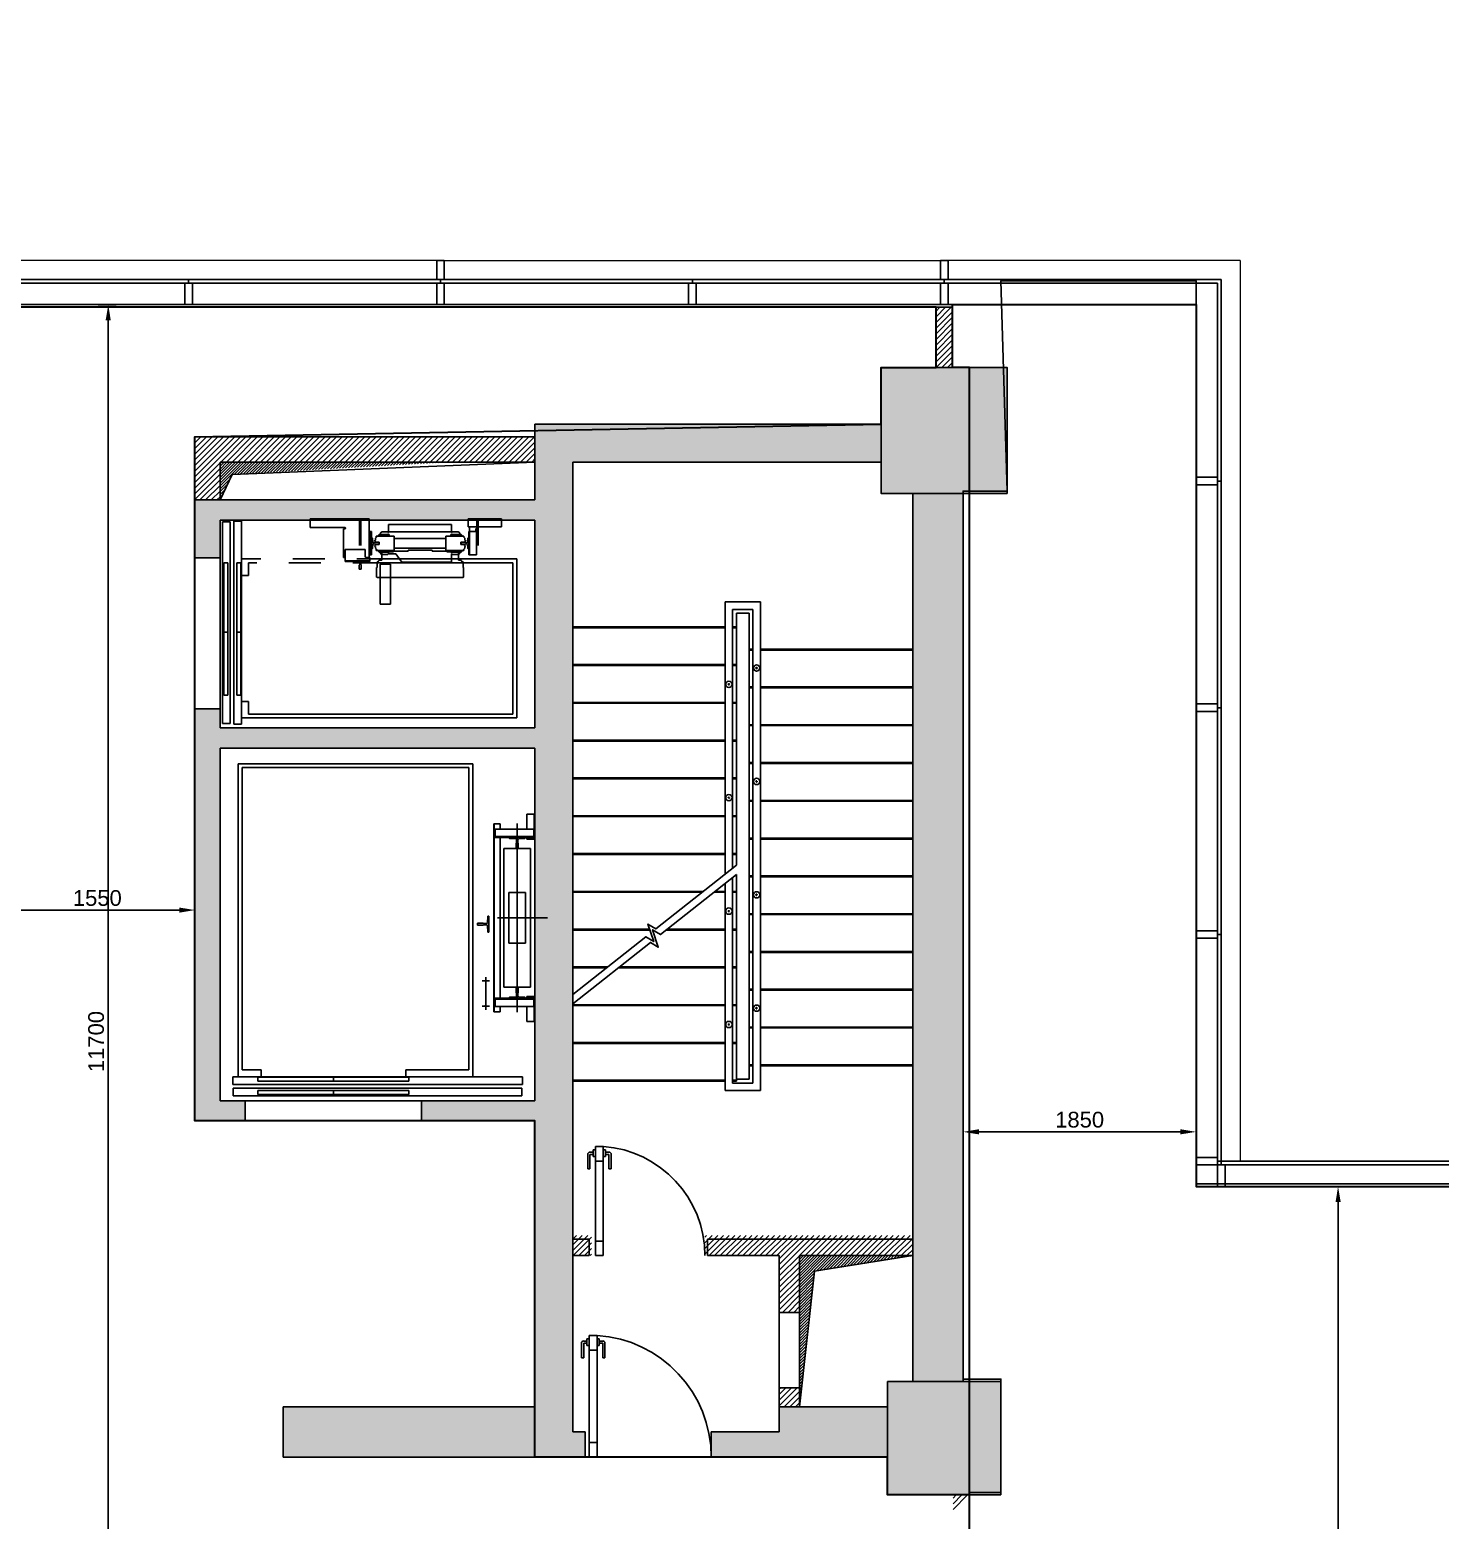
# Model space of a CAD drawing. Header units: millimetres. Extents: x 1175313 to 1258473, y 6259 to 65065.
# Drawn here: x 1223389 to 1234588, y 39107 to 50939 of the extents above; entities that cross this region are included whole.
import ezdxf

# ---------------------------------------------------------------- set-up
doc = ezdxf.new("R2010")
doc.units = ezdxf.units.MM
doc.linetypes.add('HIDDEN2', pattern=[4.7625, 3.175, -1.5875])
doc.linetypes.add('PHANTOMX2', pattern=[127, 63.5, -12.7, 12.7, -12.7, 12.7, -12.7])
for name, color, linetype in [('Baca', 7, 'Continuous'), ('Divar-esas', 7, 'Continuous'), ('Divar-komek', 7, 'Continuous'), ('Lift', 7, 'Continuous'), ('Meheccer', 7, 'Continuous'), ('metal', 7, 'Continuous'), ('Pencere', 7, 'Continuous'), ('Pillekan', 7, 'Continuous'), ('plita 2', 7, 'Continuous'), ('Qapi', 7, 'Continuous'), ('Strixleme', 254, 'Continuous'), ('sutun1', 7, 'Continuous')]:
    doc.layers.add(name, color=color, linetype=linetype)
doc.layers.add('Das-uzluk', color=37, linetype='Continuous', lineweight=15)
doc.layers.add('metal-nevid', color=39, linetype='Continuous', lineweight=5)
doc.styles.get("Standard").update_dxf_attribs({"font": 'arial.ttf'})
doc.dimstyles.new('ISO-25', dxfattribs={"dimscale": 50, "dimtxt": 2.5, "dimasz": 2.5, "dimexe": 1.25, "dimexo": 0.625, "dimtad": 1, "dimdec": 0, "dimtxsty": 'Standard', "dimcen": 2.5, "dimazin": 3, "dimtfac": 1, "dimtdec": 0, "dimtmove": 0, "dimatfit": 3})
pattern_1 = [(45, (1090324.994, 635036.17), (-33.6759605, 33.6759605), []), (45, (1090358.67, 635036.17), (-33.6759605, 33.6759605), [0, -47.625])]

# ---------------------------------------------------------------- blocks, each defined once
blk = doc.blocks.new('Cam90')
at = {"layer": 'Qapi', "linetype": 'Continuous'}
for p, q in [((-86.9, 84), (-88.7, 84)), ((-88.7, 78.7), (-88.7, 84)), ((-88.7, 78.7), (-88.7, 84)), ((-80.7, 84), (-78.9, 84)), ((-78.9, 78.7), (-78.9, 84)), ((-78.9, 78.7), (-78.9, 84)), ((-93.1, 68.9), (-93.1, 80.4)), ((-88.7, 82.2), (-91.3, 82.2)), ((-88.7, 82.2), (-91.3, 82.2)), ((-88.7, 82.2), (-91.3, 82.2)), ((-91.3, 68.9), (-91.3, 80.4)), ((-88.7, 80.4), (-91.3, 80.4)), ((-86.9, 78.7), (-88.7, 78.7)), ((-80.7, 78.7), (-78.9, 78.7)), ((-78.9, 82.2), (-76.2, 82.2)), ((-78.9, 82.2), (-76.2, 82.2)), ((-78.9, 82.2), (-76.2, 82.2)), ((-78.9, 80.4), (-76.2, 80.4)), ((-76.2, 68.9), (-76.2, 80.4)), ((-74.4, 68.9), (-74.4, 80.4)), ((-91.3, 68.9), (-93.1, 68.9)), ((-76.2, 68.9), (-74.4, 68.9))]:
    blk.add_line(p, q, dxfattribs=at)
at = {"layer": 'Qapi'}
for p, q in [((-86.9, 86.7), (-80.7, 86.7)), ((-86.9, 86.7), (-80.7, 86.7)), ((-86.9, 0), (-86.9, 86.7)), ((-80.7, 0), (-80.7, 86.7)), ((-86.9, 75.1), (-80.7, 75.1)), ((-86.9, 11.6), (-80.7, 11.6)), ((-86.9, 0), (-80.7, 0)), ((-86.9, 0), (-80.7, 0))]:
    blk.add_line(p, q, dxfattribs=at)
blk.add_arc((-86.9, 0), 86.9, 0, 85.8935, dxfattribs=at)
at = {"layer": 'Qapi', "linetype": 'Continuous'}
for centre, start, end in [((-91.3, 80.4), 90, 180), ((-76.2, 80.4), 0, 90)]:
    blk.add_arc(centre, 1.78, start, end, dxfattribs=at)
blk = doc.blocks.new('Cam100')
at = {"layer": 'Qapi'}
for p, q in [((-96.9, 96.7), (-90.7, 96.7)), ((-96.9, 0), (-96.9, 96.7)), ((-90.7, 0), (-90.7, 96.7)), ((-96.9, 85.1), (-90.7, 85.1)), ((-96.9, 85.1), (-90.7, 85.1)), ((-96.9, 11.6), (-90.7, 11.6)), ((-96.9, 0), (-90.7, 0))]:
    blk.add_line(p, q, dxfattribs=at)
at = {"layer": 'Qapi', "linetype": 'Continuous'}
for p, q in [((-103.1, 78.9), (-103.1, 90.5)), ((-98.7, 92.2), (-101.3, 92.2)), ((-98.7, 92.2), (-101.3, 92.2)), ((-98.7, 92.2), (-101.3, 92.2)), ((-101.3, 78.9), (-101.3, 90.5)), ((-98.7, 90.5), (-101.3, 90.5)), ((-96.9, 94), (-98.7, 94)), ((-98.7, 88.7), (-98.7, 94)), ((-98.7, 88.7), (-98.7, 94)), ((-96.9, 88.7), (-98.7, 88.7)), ((-90.7, 94), (-88.9, 94)), ((-90.7, 88.7), (-88.9, 88.7)), ((-88.9, 88.7), (-88.9, 94)), ((-88.9, 88.7), (-88.9, 94)), ((-88.9, 92.2), (-86.2, 92.2)), ((-88.9, 92.2), (-86.2, 92.2)), ((-88.9, 92.2), (-86.2, 92.2)), ((-88.9, 90.5), (-86.2, 90.5)), ((-86.2, 78.9), (-86.2, 90.5)), ((-84.4, 78.9), (-84.4, 90.5)), ((-101.3, 78.9), (-103.1, 78.9)), ((-86.2, 78.9), (-84.4, 78.9))]:
    blk.add_line(p, q, dxfattribs=at)
at = {"layer": 'Qapi'}
blk.add_arc((-96.9, 0), 96.9, 0, 86.3179, dxfattribs=at)
at = {"layer": 'Qapi', "linetype": 'Continuous'}
for centre, start, end in [((-101.3, 90.5), 90, 180), ((-86.2, 90.5), 0, 90)]:
    blk.add_arc(centre, 1.78, start, end, dxfattribs=at)
blk = doc.blocks.new('A$C465D4C69')
at = {"layer": 'Lift'}
for p, q in [((59.4, 263.5), (59.4, 15)), ((245.6, 263.5), (59.4, 263.5)), ((62.5, 260.5), (62.5, 20.5)), ((242.5, 260.5), (62.5, 260.5)), ((242.5, 260.5), (242.5, 20.5)), ((245.6, 263.5), (245.6, 15)), ((16.5, 223.6), (10, 223.6)), ((10, 223.6), (10, 203.6)), ((10.6, 223.6), (10.6, 203.6)), ((16.5, 223.6), (16.5, 211.6)), ((24.1, 216.2), (24.1, 66.2)), ((37.6, 215.7), (42.6, 215.7)), ((37.6, 211.6), (37.6, 215.7)), ((42.3, 66.7), (42.3, 215.7)), ((42.6, 66.7), (42.6, 215.7)), ((16.5, 203.6), (10, 203.6)), ((41.6, 211.6), (11, 211.6)), ((11, 211.6), (11, 205.1)), ((41.6, 205.7), (11, 205.7)), ((41.6, 205.1), (11, 205.1)), ((16.5, 205.1), (16.5, 203.6)), ((30.5, 205.1), (17.8, 205.1)), ((17.8, 204.7), (17.8, 205.1)), ((18.1, 204.3), (22.9, 204)), ((23.6, 201.1), (23.6, 203.3)), ((24.6, 201.1), (24.6, 203.3)), ((25.3, 204), (30.1, 204.3)), ((30.5, 204.7), (30.5, 205.1)), ((37.6, 205.1), (37.6, 77.3)), ((41.6, 205.1), (41.6, 211.6)), ((13.6, 86.2), (13.6, 196.2)), ((34.6, 196.2), (13.6, 196.2)), ((23.3, 196.3), (23.3, 200.6)), ((23.4, 196.2), (23.3, 196.3)), ((23.4, 196.2), (24.8, 196.2)), ((23.4, 196.2), (24.8, 196.2)), ((24.8, 196.2), (24.9, 196.3)), ((24.9, 196.3), (24.9, 200.6)), ((34.6, 86.2), (34.6, 196.2)), ((17.5, 161.2), (30.8, 161.2)), ((17.5, 161.2), (17.5, 121.2)), ((30.8, 161.2), (30.8, 121.2)), ((47, 142.5), (46.6, 142.5)), ((46.6, 129.8), (46.6, 142.5)), ((47.4, 142.2), (47.7, 137.4)), ((39.6, 141.2), (0, 141.2)), ((47.7, 135), (47.4, 130.2)), ((50.6, 136.7), (48.4, 136.7)), ((50.6, 135.7), (48.4, 135.7)), ((55.4, 137), (51.1, 137)), ((55.4, 135.4), (51.1, 135.4)), ((55.5, 136.9), (55.4, 137)), ((55.5, 135.5), (55.4, 135.4)), ((55.5, 136.9), (55.5, 135.5)), ((55.5, 136.9), (55.5, 135.5)), ((55.5, 135.5), (55.5, 136.9)), ((17.5, 121.2), (30.8, 121.2)), ((47, 129.8), (46.6, 129.8)), ((34.6, 86.2), (13.6, 86.2)), ((23.4, 86.2), (23.3, 86.1)), ((23.3, 86.1), (23.3, 81.7)), ((23.4, 86.2), (24.8, 86.2)), ((23.4, 86.2), (24.8, 86.2)), ((24.8, 86.2), (24.9, 86.1)), ((24.9, 86.1), (24.9, 81.7)), ((52, 91.2), (46, 91.2)), ((49, 68.2), (49, 94.2)), ((16.5, 78.8), (10, 78.8)), ((10, 78.8), (10, 58.8)), ((10.6, 58.8), (10.6, 78.8)), ((11, 70.8), (11, 77.3)), ((41.6, 77.3), (11, 77.3)), ((41.6, 76.7), (11, 76.7)), ((16.5, 77.3), (16.5, 78.8)), ((17.8, 77.7), (17.8, 77.3)), ((30.5, 77.3), (17.8, 77.3)), ((18.1, 78.1), (22.9, 78.4)), ((23.6, 81.3), (23.6, 79.1)), ((24.6, 81.3), (24.6, 79.1)), ((25.3, 78.4), (30.1, 78.1)), ((30.5, 77.7), (30.5, 77.3)), ((41.6, 70.8), (41.6, 77.3)), ((52, 71.2), (46, 71.2)), ((41.6, 70.8), (11, 70.8)), ((16.5, 58.8), (16.5, 70.8)), ((37.6, 70.8), (37.6, 66.7)), ((37.6, 66.7), (42.6, 66.7)), ((16.5, 58.8), (10, 58.8)), ((20, 15), (20, 9)), ((250, 15), (20, 15)), ((112.5, 20.5), (62.5, 20.5)), ((110, 11.4), (110, 14.6)), ((230, 14.6), (110, 14.6)), ((112.5, 20.5), (112.5, 15)), ((170, 11.4), (170, 14.6)), ((242.5, 20.5), (227.5, 20.5)), ((227.5, 20.5), (227.5, 15)), ((230, 11.4), (230, 14.6)), ((250, 15), (250, 9)), ((250, 9), (20, 9)), ((20.5, 6), (249.5, 6)), ((20.5, 0), (20.5, 6)), ((230, 11.4), (110, 11.4)), ((110, 4.1), (230, 4.1)), ((110, 0.9), (110, 4.1)), ((110, 0.9), (230, 0.9)), ((170, 0.9), (170, 4.1)), ((230, 0.9), (230, 4.1)), ((249.5, 0), (249.5, 6)), ((249.5, 0), (20.5, 0))]:
    blk.add_line(p, q, dxfattribs=at)
for centre in [(49, 91.2), (49, 71.2)]:
    blk.add_circle(centre, 0.4, dxfattribs=at)
for centre, radius, start, end in [((18.2, 204.7), 0.4, 180, 266.869), ((22.9, 203.3), 0.7, 0, 86.869), ((25.3, 203.3), 0.7, 93.131, 180), ((30.1, 204.7), 0.4, 273.131, 0), ((23.1, 201.1), 0.5, 294.3305, 0), ((25.1, 201.1), 0.5, 180, 245.6695), ((47, 142.1), 0.4, 3.131, 90), ((47, 130.2), 0.4, 270, 356.869), ((48.4, 137.4), 0.7, 183.131, 270), ((48.4, 135), 0.7, 90, 176.869), ((50.6, 137.2), 0.5, 270, 335.6695), ((50.6, 135.2), 0.5, 24.3305, 90), ((18.2, 77.7), 0.4, 93.131, 180), ((22.9, 79.1), 0.7, 273.131, 0), ((23.1, 81.3), 0.5, 0, 65.6695), ((25.1, 81.3), 0.5, 114.3305, 180), ((25.3, 79.1), 0.7, 180, 266.869), ((30.1, 77.7), 0.4, 0, 86.869)]:
    blk.add_arc(centre, radius, start, end, dxfattribs=at)
blk = doc.blocks.new('A$C506E1792')
at = {"layer": 'Lift'}
for p, q in [((218.5, 180.5), (224.5, 180.5)), ((218.5, 107.5), (218.5, 180.5)), ((224.5, 107.5), (224.5, 180.5)), ((227.5, 180), (227.5, 107.5)), ((233.5, 180), (227.5, 180)), ((233.5, 180), (233.5, 20)), ((0, 175.6), (218.5, 175.6)), ((0, 49.4), (0, 175.6)), ((3, 172.5), (213, 172.5)), ((3, 52.5), (3, 172.5)), ((213, 162.5), (213, 172.5)), ((213, 162.5), (218.5, 162.5)), ((222.1, 157.5), (218.9, 157.5)), ((218.9, 107.5), (218.9, 157.5)), ((222.1, 107.5), (222.1, 157.5)), ((229.4, 107.5), (229.4, 157.5)), ((232.6, 157.5), (229.4, 157.5)), ((232.6, 107.5), (232.6, 157.5)), ((218.5, 107.5), (218.5, 19.5)), ((222.1, 107.5), (218.9, 107.5)), ((218.9, 107.5), (218.9, 52.5)), ((222.1, 107.5), (222.1, 52.5)), ((224.5, 107.5), (224.5, 19.5)), ((227.5, 20), (227.5, 107.5)), ((232.6, 107.5), (229.4, 107.5)), ((229.4, 107.5), (229.4, 52.5)), ((232.6, 107.5), (232.6, 52.5)), ((213, 62.5), (213, 52.5)), ((213, 62.5), (218.5, 62.5)), ((222.1, 52.5), (218.9, 52.5)), ((232.6, 52.5), (229.4, 52.5)), ((164, 24.5), (164, 17.5)), ((218.5, 19.5), (224.5, 19.5)), ((233.5, 20), (227.5, 20))]:
    blk.add_line(p, q, dxfattribs=at)
at = {"layer": 'Lift', "linetype": 'PHANTOMX2', "ltscale": 2}
for p, q in [((42.5, 63.8), (42.2, 63.8)), ((42.2, 63.8), (42.2, 56.1)), ((42.5, 63.8), (42.5, 64.1)), ((76.7, 64.1), (42.5, 64.1)), ((76.7, 64.1), (110.9, 64.1)), ((110.9, 63.8), (110.9, 64.1)), ((110.9, 63.8), (111.2, 63.8)), ((111.2, 63.8), (111.2, 56.1)), ((0, 49.4), (218.5, 49.4)), ((3, 52.5), (213, 52.5)), ((42.5, 56.1), (42.2, 56.1)), ((42.5, 54.3), (42.5, 56.1)), ((42.5, 51.8), (42.5, 54.3)), ((42.5, 51.8), (43.5, 51.8)), ((46.2, 50.3), (45, 50.3)), ((46.2, 50.3), (46.2, 44.6)), ((51.7, 51.9), (91.2, 51.9)), ((51.7, 45.3), (51.7, 51.9)), ((91.2, 51.9), (95.9, 45.3)), ((107.2, 50.3), (107.2, 44.6)), ((107.2, 50.3), (108.5, 50.3)), ((110.9, 51.8), (110, 51.8)), ((110.9, 56.1), (111.2, 56.1)), ((110.9, 54.3), (110.9, 56.1)), ((110.9, 51.8), (110.9, 54.3)), ((116.7, 51.3), (116.7, 48.3)), ((116.7, 51.3), (136.2, 51.3)), ((116.7, 50.9), (136.2, 50.9)), ((116.7, 48.3), (119.5, 48.3)), ((119.5, 48.3), (117, 48.3)), ((117, 48.3), (117, 17.5)), ((119.8, 51.3), (119.8, 51.4)), ((124.2, 51.3), (119.8, 51.3)), ((120.2, 47.6), (120.2, 41.8)), ((120.5, 52.1), (123.3, 52.4)), ((123.4, 57.4), (123.5, 57.5)), ((123.4, 57.4), (123.4, 54.2)), ((123.4, 54.2), (123.8, 53.8)), ((124.2, 57.5), (123.5, 57.5)), ((123.8, 53.8), (123.8, 52.9)), ((124.2, 57.5), (124.9, 57.5)), ((124.2, 51.3), (128.7, 51.3)), ((125, 54.2), (124.6, 53.8)), ((124.6, 53.8), (124.6, 52.9)), ((125, 57.4), (124.9, 57.5)), ((125, 57.4), (125, 54.2)), ((127.9, 52.1), (125.1, 52.4)), ((128.7, 51.3), (128.7, 51.4)), ((136.2, 51.3), (136.2, 41.8)), ((137.5, 48.3), (136.2, 48.3)), ((137.5, 48.3), (137.5, 25.5)), ((30.7, 38.8), (30.7, 17.5)), ((31.7, 38.8), (31.7, 17.5)), ((32, 46.2), (38, 46.2)), ((32, 27.7), (32, 46.2)), ((37.5, 27.7), (37.5, 45.9)), ((37.6, 46.2), (37.6, 27.7)), ((38, 27.7), (38, 46.2)), ((38, 36.9), (38, 41.4)), ((38, 41.4), (38.1, 41.4)), ((38, 36.9), (38, 32.5)), ((38.8, 40.6), (39.1, 37.8)), ((38.8, 33.2), (39.1, 36)), ((40.5, 37.3), (39.6, 37.3)), ((40.5, 36.5), (39.6, 36.5)), ((40.9, 37.7), (40.5, 37.3)), ((40.9, 36.1), (40.5, 36.5)), ((41.2, 39.4), (40.8, 39.4)), ((40.8, 39.4), (40.8, 38.8)), ((41.3, 38.8), (40.8, 38.8)), ((44.1, 37.7), (40.9, 37.7)), ((44.1, 36.1), (40.9, 36.1)), ((41, 35.1), (41, 36.1)), ((44.3, 36.1), (41, 36.1)), ((41.2, 40.9), (44.2, 43.9)), ((41.2, 39.4), (41.2, 40.9)), ((41.3, 38.8), (41.3, 38.4)), ((41.3, 38.4), (41.3, 37.8)), ((44.3, 37.8), (41.3, 37.8)), ((56.2, 42.7), (41.9, 42.7)), ((41.9, 41.6), (41.9, 42.7)), ((44.1, 37.7), (44.2, 37.6)), ((44.1, 36.1), (44.2, 36.2)), ((52.2, 43.9), (44.2, 43.9)), ((44.2, 36.9), (44.2, 37.6)), ((44.2, 36.9), (44.2, 36.2)), ((44.3, 37.8), (44.3, 36.1)), ((45.2, 44.4), (45.2, 43.9)), ((46.7, 45.9), (51.2, 45.9)), ((46.7, 44.1), (47.1, 44.1)), ((47.1, 43.7), (47.1, 44.1)), ((47.1, 43.7), (55.5, 43.7)), ((51.2, 45.3), (51.2, 45.9)), ((51.2, 45.3), (51.7, 45.3)), ((52.2, 42.7), (52.2, 43.9)), ((55.5, 43.7), (55.5, 43.3)), ((55.5, 43.3), (55.6, 43.2)), ((67.2, 43.2), (55.6, 43.2)), ((56.2, 36.9), (56.2, 42.7)), ((97.2, 40.7), (56.2, 40.7)), ((56.2, 36.9), (56.2, 31.2)), ((67.2, 43.2), (67.2, 42.4)), ((67.2, 42.4), (86.2, 42.4)), ((86.2, 43.2), (97.8, 43.2)), ((86.2, 43.2), (86.2, 42.4)), ((95.9, 45.3), (102.2, 45.3)), ((97.2, 36.9), (97.2, 42.7)), ((97.2, 42.7), (111.5, 42.7)), ((97.2, 36.9), (97.2, 31.2)), ((97.9, 43.3), (97.8, 43.2)), ((97.9, 43.7), (97.9, 43.3)), ((106.3, 43.7), (97.9, 43.7)), ((101.2, 42.7), (101.2, 43.9)), ((101.2, 43.9), (109.2, 43.9)), ((106.7, 45.9), (102.2, 45.9)), ((102.2, 45.3), (102.2, 45.9)), ((106.7, 44.1), (106.3, 44.1)), ((106.3, 43.7), (106.3, 44.1)), ((108.2, 44.4), (108.2, 43.9)), ((109.1, 37.8), (112.1, 37.8)), ((109.1, 37.8), (109.1, 36.1)), ((109.1, 36.1), (112.4, 36.1)), ((112.2, 40.9), (109.2, 43.9)), ((109.3, 37.7), (109.2, 37.6)), ((109.2, 36.9), (109.2, 37.6)), ((109.2, 36.9), (109.2, 36.2)), ((109.3, 36.1), (109.2, 36.2)), ((109.3, 37.7), (112.5, 37.7)), ((109.3, 36.1), (112.5, 36.1)), ((111.5, 41.6), (111.5, 42.7)), ((112.1, 38.8), (112.1, 38.4)), ((112.1, 38.8), (112.6, 38.8)), ((112.1, 38.4), (112.1, 37.8)), ((112.2, 39.4), (112.2, 40.9)), ((112.2, 39.4), (112.6, 39.4)), ((112.4, 35.1), (112.4, 36.1)), ((112.5, 37.7), (112.9, 37.3)), ((112.5, 36.1), (112.9, 36.5)), ((112.6, 39.4), (112.6, 38.8)), ((112.9, 37.3), (113.8, 37.3)), ((112.9, 36.5), (113.8, 36.5)), ((114.6, 40.6), (114.3, 37.8)), ((114.6, 33.2), (114.3, 36)), ((115.4, 41.4), (115.3, 41.4)), ((117, 46.2), (115.4, 46.2)), ((115.4, 46.2), (115.4, 27.7)), ((115.4, 36.9), (115.4, 41.4)), ((115.4, 36.9), (115.4, 32.5)), ((115.9, 27.7), (115.9, 46.2)), ((120.2, 41.8), (136.2, 41.8)), ((123.7, 38.8), (123.7, 17.5)), ((124.7, 38.8), (124.7, 17.5)), ((32.5, 24), (12, 24)), ((12, 17.5), (12, 24)), ((31.5, 25), (31, 25)), ((31, 24), (31, 25)), ((32, 27.7), (32.5, 27.7)), ((32.5, 27.7), (37.5, 27.7)), ((32.5, 26), (32.5, 27.7)), ((37.5, 24), (32.5, 24)), ((37.5, 27.7), (38, 27.7)), ((37.5, 24), (37.5, 27.7)), ((38.5, 24), (37.5, 24)), ((38, 32.5), (38.1, 32.5)), ((38.5, 17.5), (38.5, 24)), ((41, 35.1), (40.7, 35.1)), ((40.7, 35.1), (40.7, 34.5)), ((41.2, 34.5), (40.7, 34.5)), ((41.2, 32.9), (41.2, 34.5)), ((41.2, 32.9), (44.2, 29.9)), ((41.9, 32.2), (41.9, 31.2)), ((56.2, 31.2), (41.9, 31.2)), ((52.2, 29.9), (44.2, 29.9)), ((45.2, 29.9), (45.2, 29.4)), ((46.7, 27.9), (51.2, 27.9)), ((51.2, 27.9), (51.2, 28.5)), ((51.7, 28.5), (51.2, 28.5)), ((51.7, 28.5), (51.7, 27.9)), ((51.7, 28.5), (51.7, 21.9)), ((51.7, 27.9), (101.7, 27.9)), ((52.2, 29.9), (52.2, 31.2)), ((97.2, 33.2), (56.2, 33.2)), ((97.2, 31.2), (111.5, 31.2)), ((101.2, 29.9), (101.2, 31.2)), ((101.2, 29.9), (109.2, 29.9)), ((101.7, 28.5), (102.2, 28.5)), ((101.7, 28.5), (101.7, 27.9)), ((101.7, 28.5), (101.7, 21.9)), ((102.2, 27.9), (102.2, 28.5)), ((106.7, 27.9), (102.2, 27.9)), ((108.2, 29.9), (108.2, 29.4)), ((112.2, 32.9), (109.2, 29.9)), ((111.5, 32.2), (111.5, 31.2)), ((112.2, 32.9), (112.2, 34.5)), ((112.2, 34.5), (112.7, 34.5)), ((112.4, 35.1), (112.7, 35.1)), ((112.7, 35.1), (112.7, 34.5)), ((115.4, 32.5), (115.3, 32.5)), ((117, 27.7), (115.4, 27.7)), ((137.5, 25.5), (136.5, 25.5)), ((164, 24.5), (136.5, 24.5)), ((38.5, 17.5), (12, 17.5)), ((51.7, 21.9), (101.7, 21.9)), ((164, 17.5), (117, 17.5))]:
    blk.add_line(p, q, dxfattribs=at)
blk.add_lwpolyline([(108.4, 85.4), (108.4, 53.4), (100.1, 53.4), (100.1, 85.4)], close=True, dxfattribs=at)
for centre, radius, start, end in [((45, 51.8), 1.5, 180, 270), ((108.5, 51.8), 1.5, 270, 0), ((119.5, 47.6), 0.7, 0, 90), ((120.6, 51.4), 0.8, 94.5177, 180), ((123.3, 52.9), 0.5, 274.5177, 0), ((125.1, 52.9), 0.5, 180, 265.4823), ((127.9, 51.4), 0.8, 0, 85.4823), ((46.7, 44.4), 1.5, 90, 180), ((46.7, 44.6), 0.5, 180, 270), ((106.7, 44.4), 1.5, 70.5288, 90), ((106.7, 44.6), 0.5, 270, 0), ((106.7, 44.4), 1.5, 0, 70.5288), ((113.8, 37.8), 0.5, 270, 355.4823), ((113.8, 36), 0.5, 4.5177, 90), ((115.3, 40.6), 0.8, 90, 175.4823), ((31.5, 26), 1, 270, 0), ((46.7, 29.4), 1.5, 180, 270), ((106.7, 29.4), 1.5, 270, 289.4712), ((106.7, 29.4), 1.5, 289.4712, 0), ((115.3, 33.3), 0.8, 184.5177, 270), ((136.5, 25), 0.5, 90, 270)]:
    blk.add_arc(centre, radius, start, end, dxfattribs=at)
at = {"layer": 'Lift', "linetype": 'PHANTOMX2', "ltscale": 2, "extrusion": (0, 0, -1)}
for centre, major_axis, start_param, end_param in [((38.1, 40.6), (-0.566, 0.566), 0.785398, 2.277346), ((39.6, 37.8), (0.354, 0.354), 2.356194, 3.848142), ((39.6, 36), (-0.354, 0.354), 5.576636, 7.068583), ((38.1, 33.3), (-0.566, 0.566), 2.435043, 3.926991)]:
    blk.add_ellipse(centre, major_axis=major_axis, ratio=1, start_param=start_param, end_param=end_param, dxfattribs=at)
blk = doc.blocks.new('*D634')
at = {"color": 0, "lineweight": -2, "transparency": 16777216}
for p, q in [((1234079, 41757), (1233715, 41757)), ((1233777, 41632), (1233777, 29882)), ((1234079, 29757), (1233715, 29757))]:
    blk.add_line(p, q, dxfattribs=at)
at = {"color": 0, "transparency": 16777216}
for points in [[(1233757, 41632), (1233798, 41632), (1233777, 41757)], [(1233757, 29882), (1233798, 29882), (1233777, 29757)]]:
    blk.add_solid(points, dxfattribs=at)
at = {"layer": 'Defpoints', "color": 0, "transparency": 16777216}
for p in [(1234110, 41757), (1233777, 29757), (1234110, 29757)]:
    blk.add_point(p, dxfattribs=at)
at = {"color": 0, "transparency": 16777216, "insert": (1233682, 35757), "char_height": 125, "attachment_point": 5, "rotation": 90}
blk.add_mtext('12000', dxfattribs=at)
blk = doc.blocks.new('*D639')
at = {"color": 0, "lineweight": -2, "transparency": 16777216}
for p, q in [((1230800, 42378), (1230800, 42128)), ((1232650, 42378), (1232650, 42128)), ((1232525, 42190), (1230925, 42190))]:
    blk.add_line(p, q, dxfattribs=at)
at = {"color": 0, "transparency": 16777216}
for points in [[(1230925, 42211), (1230925, 42170), (1230800, 42190)], [(1232525, 42211), (1232525, 42170), (1232650, 42190)]]:
    blk.add_solid(points, dxfattribs=at)
at = {"layer": 'Defpoints', "color": 0, "transparency": 16777216}
for p in [(1230800, 42409), (1232650, 42409), (1230800, 42190)]:
    blk.add_point(p, dxfattribs=at)
at = {"color": 0, "transparency": 16777216, "insert": (1231725, 42286), "char_height": 125, "attachment_point": 5}
blk.add_mtext('1850', dxfattribs=at)
blk = doc.blocks.new('*D646')
at = {"color": 0, "lineweight": -2, "transparency": 16777216}
for p, q in [((1223931, 48757), (1224074, 48757)), ((1224012, 37182), (1224012, 48632)), ((1224423, 37057), (1223949, 37057))]:
    blk.add_line(p, q, dxfattribs=at)
at = {"color": 0, "transparency": 16777216}
for points in [[(1223991, 48632), (1224032, 48632), (1224012, 48757)], [(1223991, 37182), (1224032, 37182), (1224012, 37057)]]:
    blk.add_solid(points, dxfattribs=at)
at = {"layer": 'Defpoints', "color": 0, "transparency": 16777216}
for p in [(1223900, 48757), (1224012, 48757), (1224454, 37057)]:
    blk.add_point(p, dxfattribs=at)
at = {"color": 0, "transparency": 16777216, "insert": (1223916, 42907), "char_height": 125, "attachment_point": 5, "rotation": 90}
blk.add_mtext('11700', dxfattribs=at)
blk = doc.blocks.new('*D647')
at = {"color": 0, "lineweight": -2, "transparency": 16777216}
for p, q in [((1223150, 43943), (1223150, 44013)), ((1224575, 43951), (1223275, 43951)), ((1224700, 43943), (1224700, 44013))]:
    blk.add_line(p, q, dxfattribs=at)
at = {"color": 0, "transparency": 16777216}
for points in [[(1223275, 43971), (1223275, 43930), (1223150, 43951)], [(1224575, 43971), (1224575, 43930), (1224700, 43951)]]:
    blk.add_solid(points, dxfattribs=at)
at = {"layer": 'Defpoints', "color": 0, "transparency": 16777216}
for p in [(1223150, 43951), (1223150, 43912), (1224700, 43912)]:
    blk.add_point(p, dxfattribs=at)
at = {"color": 0, "transparency": 16777216, "insert": (1223925, 44046), "char_height": 125, "attachment_point": 5}
blk.add_mtext('1550', dxfattribs=at)

msp = doc.modelspace()

# ---------------------------------------------------------------- hatches: boundary and pattern name
at = {"layer": 'Baca'}
h = msp.add_hatch(dxfattribs=at)
h.set_pattern_fill('ANSI31', color=256, scale=5, style=0)
h.set_pattern_definition([(45, (1113424.994, 286836.171), (-11.22532015, 11.22532015), [])])
h.paths.add_polyline_path([(1224996, 47409.3), (1226700, 47507.2), (1224899.9, 47507.2), (1224899.9, 47207.2)])
h = msp.add_hatch(dxfattribs=at)
h.set_pattern_fill('ANSI31', color=256, scale=5, style=0)
h.set_pattern_definition([(45, (1131863.151, 676058.491), (-11.22532015, 11.22532015), [])])
h.paths.add_polyline_path([(1229499.9, 41207.2), (1230399.9, 41207.2), (1229620.3, 41084.9), (1229499.9, 40007.2), (1229499.9, 40157.2), (1229499.9, 40757.2)])
at = {"layer": 'Strixleme'}
h = msp.add_hatch(dxfattribs=at)
h.set_pattern_fill('ANSI31', color=256, scale=10, style=0)
h.set_pattern_definition([(45, (1222686.802, 48476.38), (-22.45064, 22.45064), [])])
h.paths.add_polyline_path([(1222724.9, 48757.2), (1222649.9, 48757.2), (1222649.9, 48257.2), (1222724.9, 48257.2)])
h.paths.add_polyline_path([(1222649.9, 48757.2), (1222574.9, 48757.2), (1222574.9, 48257.2), (1222649.9, 48257.2)])
h.paths.add_polyline_path([(1227399.9, 47707.2), (1224699.9, 47707.2), (1224699.9, 47207.2), (1224899.9, 47207.2), (1224899.9, 47507.2), (1227399.9, 47507.2)])
h = msp.add_hatch(dxfattribs=at)
h.set_pattern_fill('ANSI31', color=256, scale=10, style=0)
h.set_pattern_definition([(45, (1230584.928, 48257.236), (-22.4506, 22.4506), [])])
h.paths.add_polyline_path([(1230714.9, 48737.2), (1230584.9, 48737.2), (1230584.9, 48257.2), (1230714.9, 48257.2)])
h = msp.add_hatch(dxfattribs=at)
h.set_pattern_fill('SACNCR', color=256, scale=20, style=0)
h.set_pattern_definition(pattern_1)
h.paths.add_polyline_path([(1223149.9, 48257.2), (1222199.9, 48257.2), (1222199.9, 47257.2), (1223149.9, 47257.2)])
h.paths.add_polyline_path([(1231149.9, 48257.2), (1230149.9, 48257.2), (1230149.9, 47257.2), (1231149.9, 47257.2)])
h.paths.add_polyline_path([(1230799.9, 47257.2), (1230399.9, 47257.2), (1230399.9, 40207.2), (1230799.9, 40207.2)])
h.paths.add_polyline_path([(1231099.9, 40207.2), (1230199.9, 40207.2), (1230199.9, 39307.2), (1231099.9, 39307.2)])
h = msp.add_hatch(dxfattribs=at)
h.set_pattern_fill('SACNCR', color=256, scale=20, style=0)
h.set_pattern_definition(pattern_1)
h.paths.add_polyline_path([(1230149.9, 47807.2), (1227399.9, 47807.2), (1227399.9, 47207.2), (1224699.9, 47207.2), (1224699.9, 46747.2), (1224899.9, 46747.2), (1224899.9, 47047.2), (1227399.9, 47047.2), (1227399.9, 45397.2), (1224899.9, 45397.2), (1224899.9, 45547.2), (1224699.9, 45547.2), (1224699.9, 42277.2), (1225099.9, 42277.2), (1225099.9, 42437.2), (1224899.9, 42437.2), (1224899.9, 45237.2), (1227399.9, 45237.2), (1227399.9, 42437.2), (1226499.9, 42437.2), (1226499.9, 42277.2), (1227399.9, 42277.2), (1227399.9, 40007.2), (1225399.9, 40007.2), (1225399.9, 39607.2), (1227799.9, 39607.2), (1227799.9, 39807.2), (1227699.9, 39807.2), (1227699.9, 47507.2), (1230149.9, 47507.2)])
h.paths.add_polyline_path([(1230199.9, 40007.2), (1229339.9, 40007.2), (1229339.9, 39807.2), (1228799.9, 39807.2), (1228799.9, 39607.2), (1230199.9, 39607.2)])
h = msp.add_hatch(dxfattribs=at)
h.set_pattern_fill('ANSI31', color=256, scale=10, style=0)
h.set_pattern_definition([(45, (1090324.994, 641061.914), (-22.4506403, 22.4506403), [])])
h.paths.add_polyline_path([(1230399.9, 41367.2), (1228749.9, 41367.2), (1228749.9, 41207.2), (1229339.9, 41207.2), (1229339.9, 40757.2), (1229499.9, 40757.2), (1229499.9, 41207.2), (1230399.9, 41207.2)])
h.paths.add_polyline_path([(1227849.9, 41367.2), (1227699.9, 41367.2), (1227699.9, 41207.2), (1227849.9, 41207.2)])
h.paths.add_polyline_path([(1229499.9, 40157.2), (1229339.9, 40157.2), (1229339.9, 40007.2), (1229499.9, 40007.2)])

# ---------------------------------------------------------------- linework, layer by layer
at = {"color": 1, "lineweight": 30}
msp.add_lwpolyline([(1230714.9, 48257.2), (1230714.9, 48757.2), (1232649.9, 48757.2), (1232649.9, 41757.2), (1235872.5, 41753.2), (1235869.9, 44157.3, -0.414843), (1242649.9, 50937.2, -0.4135829), (1249429.9, 44157.3), (1249429.9, 40177.2), (1252199.9, 40177.2), (1252199.9, 39777.2), (1252599.9, 39777.2), (1252599.9, 39307.2), (1252799.9, 39307.2), (1252799.9, 32207.2)], format="xyb", dxfattribs=at)
for points in [[(1230849.9, 31577.2), (1230849.9, 33857.2), (1224049.9, 33857.2), (1224049.9, 37057.2), (1230849.9, 37057.2), (1230849.9, 39307.2), (1230199.9, 39307.2), (1230199.9, 39607.2), (1227399.9, 39607.2), (1227399.9, 40007.2), (1227399.9, 40027.2), (1227399.9, 42277.2), (1224699.9, 42277.2), (1224699.9, 47707.2), (1230149.9, 47807.2), (1230149.9, 48257.2), (1230584.9, 48257.2), (1230584.9, 48737.2), (1222714.9, 48737.2)], [(1230849.9, 29777.2), (1230849.9, 48257.2), (1230714.9, 48257.2)]]:
    msp.add_lwpolyline(points, dxfattribs=at)
at = {"layer": 'Baca'}
for p, q in [((1229620.3, 41084.9), (1230399.9, 41207.2)), ((1229499.9, 40007.2), (1229620.3, 41084.9))]:
    msp.add_line(p, q, dxfattribs=at)
msp.add_lwpolyline([(1227399.9, 47507.2), (1224996, 47409.3), (1224899.9, 47207.2)], dxfattribs=at)
at = {"layer": 'Das-uzluk'}
msp.add_line((1225099.9, 42277.2), (1226499.9, 42277.2), dxfattribs=at)
at = {"layer": 'Divar-esas'}
for p, q in [((1230584.9, 48737.2), (1230584.9, 48257.2)), ((1230584.9, 48737.2), (1230714.9, 48737.2)), ((1230714.9, 48737.2), (1230714.9, 48257.2)), ((1224699.9, 47207.2), (1224699.9, 47707.2)), ((1224699.9, 47707.2), (1227399.9, 47707.2)), ((1227399.9, 47507.2), (1224899.9, 47507.2)), ((1224899.9, 47207.2), (1224899.9, 47507.2)), ((1227829.9, 41337.2), (1227699.9, 41337.2)), ((1227829.9, 41207.2), (1227829.9, 41337.2)), ((1228769.9, 41207.2), (1228769.9, 41337.2)), ((1228769.9, 41337.2), (1230399.9, 41337.2)), ((1227829.9, 41207.2), (1227699.9, 41207.2)), ((1228769.9, 41207.2), (1229339.9, 41207.2)), ((1229339.9, 41207.2), (1229339.9, 40757.2)), ((1229499.9, 41207.2), (1230399.9, 41207.2)), ((1229499.9, 41207.2), (1229499.9, 40757.2)), ((1229499.9, 40757.2), (1229339.9, 40757.2)), ((1229339.9, 40157.2), (1229339.9, 40007.2)), ((1229499.9, 40157.2), (1229339.9, 40157.2)), ((1229499.9, 40157.2), (1229499.9, 40007.2))]:
    msp.add_line(p, q, dxfattribs=at)
at = {"layer": 'Divar-komek'}
for p, q in [((1229339.9, 40757.2), (1229339.9, 40157.2)), ((1229499.9, 40757.2), (1229499.9, 40157.2))]:
    msp.add_line(p, q, dxfattribs=at)
at = {"layer": 'Meheccer'}
for p, q in [((1228909.9, 44235.4), (1228909.9, 46397.2)), ((1229189.9, 46397.2), (1228909.9, 46397.2)), ((1229189.9, 42517.2), (1229189.9, 46397.2)), ((1228969.9, 44282.7), (1228969.9, 46337.2)), ((1229129.9, 46337.2), (1228969.9, 46337.2)), ((1229129.9, 42577.2), (1229129.9, 46337.2)), ((1228909.9, 42517.2), (1228909.9, 44161.5)), ((1228969.9, 42577.2), (1228969.9, 44208.9)), ((1229189.9, 42517.2), (1228909.9, 42517.2)), ((1229129.9, 42577.2), (1228969.9, 42577.2))]:
    msp.add_line(p, q, dxfattribs=at)
for centre, radius in [((1229159.9, 45872), 25), ((1229159.9, 45872), 5), ((1228939.9, 45742.7), 25), ((1228939.9, 45742.7), 5), ((1229159.9, 44972), 25), ((1228939.9, 44842.7), 25), ((1229159.9, 44071.7), 25), ((1228939.9, 43942.4), 25), ((1228939.9, 43942.4), 5), ((1229159.9, 43172), 25), ((1228939.9, 43042.4), 25), ((1228939.9, 43042.4), 5)]:
    msp.add_circle(centre, radius, dxfattribs=at)
at = {"layer": 'Meheccer', "linetype": 'HIDDEN2'}
for centre in [(1229159.9, 44972), (1228939.9, 44842.7), (1229159.9, 44071.7), (1229159.9, 43172)]:
    msp.add_circle(centre, 5, dxfattribs=at)
at = {"layer": 'metal'}
for p, q in [((1224649.9, 48957.2), (1224649.9, 48927.2)), ((1226649.9, 48957.2), (1226649.9, 48927.2)), ((1228649.9, 48957.2), (1228649.9, 48927.2)), ((1230649.9, 48957.2), (1230649.9, 48927.2)), ((1232849.9, 47357.2), (1232819.9, 47357.2)), ((1232849.9, 45557.2), (1232819.9, 45557.2)), ((1232849.9, 43757.2), (1232819.9, 43757.2)), ((1232849.9, 41957.2), (1232819.9, 41957.2)), ((1232849.9, 41957.2), (1232849.9, 41927.2))]:
    msp.add_line(p, q, dxfattribs=at)
for points in [[(1226619.9, 49107.2), (1226679.9, 49107.2), (1226679.9, 48957.2), (1226619.9, 48957.2)], [(1230619.9, 49107.2), (1230679.9, 49107.2), (1230679.9, 48957.2), (1230619.9, 48957.2)], [(1224619.9, 48927.2), (1224619.9, 48757.2), (1224679.9, 48757.2), (1224679.9, 48927.2)], [(1226619.9, 48757.2), (1226679.9, 48757.2), (1226679.9, 48927.2), (1226619.9, 48927.2)], [(1228679.9, 48927.2), (1228679.9, 48757.2), (1228619.9, 48757.2), (1228619.9, 48927.2)], [(1230619.9, 48757.2), (1230679.9, 48757.2), (1230679.9, 48927.2), (1230619.9, 48927.2)], [(1232819.9, 47387.2), (1232649.9, 47387.2), (1232649.9, 47327.2), (1232819.9, 47327.2)], [(1232819.9, 45587.2), (1232649.9, 45587.2), (1232649.9, 45527.2), (1232819.9, 45527.2)], [(1232819.9, 43787.2), (1232649.9, 43787.2), (1232649.9, 43727.2), (1232819.9, 43727.2)], [(1232819.9, 41987.2), (1232649.9, 41987.2), (1232649.9, 41927.2), (1232819.9, 41927.2)], [(1232879.9, 41927.2), (1232879.9, 41757.2), (1232819.9, 41757.2), (1232819.9, 41927.2)]]:
    msp.add_lwpolyline(points, close=True, dxfattribs=at)
at = {"layer": 'metal-nevid'}
for p, q in [((1226619.9, 49107.2), (1222679.9, 49107.2)), ((1226679.9, 49107.2), (1230619.9, 49107.2)), ((1232999.9, 49107.2), (1230679.9, 49107.2)), ((1232999.9, 49107.2), (1232999.9, 41957.2))]:
    msp.add_line(p, q, dxfattribs=at)
at = {"layer": 'Pencere'}
for p, q in [((1185399.9, 48957.2), (1232849.9, 48957.2)), ((1232819.9, 48927.2), (1185429.9, 48927.2)), ((1207806.5, 48957.2), (1232849.9, 48957.2)), ((1232819.9, 48927.2), (1232819.9, 41927.2)), ((1232849.9, 48957.2), (1232849.9, 41957.2)), ((1235569.9, 41927.2), (1232819.9, 41927.2)), ((1235449.9, 41957.2), (1232849.9, 41957.2))]:
    msp.add_line(p, q, dxfattribs=at)
at = {"layer": 'Pillekan'}
for p, q in [((1228999.9, 44306.4), (1228999.9, 46307.2)), ((1228999.9, 46307.2), (1229099.9, 46307.2)), ((1229099.9, 42607.2), (1229099.9, 46307.2)), ((1228909.9, 46199.5), (1227699.9, 46199.5)), ((1228909.9, 46192.4), (1227699.9, 46192.4)), ((1228999.9, 46199.5), (1228969.9, 46199.5)), ((1228999.9, 46192.4), (1228969.9, 46192.4)), ((1229099.9, 46022), (1229129.9, 46022)), ((1229099.9, 46015), (1229129.9, 46015)), ((1229189.9, 46022), (1230399.9, 46022)), ((1229189.9, 46015), (1230399.9, 46015)), ((1228909.9, 45899.5), (1227699.9, 45899.5)), ((1228909.9, 45892.4), (1227699.9, 45892.4)), ((1228999.9, 45899.5), (1228969.9, 45899.5)), ((1228999.9, 45892.4), (1228969.9, 45892.4)), ((1229099.9, 45722), (1229129.9, 45722)), ((1229099.9, 45715), (1229129.9, 45715)), ((1229189.9, 45722), (1230399.9, 45722)), ((1229189.9, 45715), (1230399.9, 45715)), ((1228909.9, 45599.5), (1227699.9, 45599.5)), ((1228909.9, 45592.4), (1227699.9, 45592.4)), ((1228999.9, 45599.5), (1228969.9, 45599.5)), ((1228999.9, 45592.4), (1228969.9, 45592.4)), ((1229099.9, 45422), (1229129.9, 45422)), ((1229099.9, 45415), (1229129.9, 45415)), ((1229189.9, 45422), (1230399.9, 45422)), ((1229189.9, 45415), (1230399.9, 45415)), ((1228909.9, 45299.5), (1227699.9, 45299.5)), ((1228909.9, 45292.4), (1227699.9, 45292.4)), ((1228999.9, 45299.5), (1228969.9, 45299.5)), ((1228999.9, 45292.4), (1228969.9, 45292.4)), ((1229099.9, 45122), (1229129.9, 45122)), ((1229099.9, 45115), (1229129.9, 45115)), ((1229189.9, 45122), (1230399.9, 45122)), ((1229189.9, 45115), (1230399.9, 45115)), ((1228909.9, 44999.5), (1227699.9, 44999.5)), ((1228909.9, 44992.4), (1227699.9, 44992.4)), ((1228999.9, 44999.5), (1228969.9, 44999.5)), ((1228999.9, 44992.4), (1228969.9, 44992.4)), ((1229099.9, 44822), (1229129.9, 44822)), ((1229099.9, 44815), (1229129.9, 44815)), ((1229189.9, 44822), (1230399.9, 44822)), ((1229189.9, 44815), (1230399.9, 44815)), ((1228909.9, 44699.5), (1227699.9, 44699.5)), ((1228909.9, 44692.4), (1227699.9, 44692.4)), ((1228999.9, 44699.5), (1228969.9, 44699.5)), ((1228999.9, 44692.4), (1228969.9, 44692.4)), ((1229099.9, 44522), (1229129.9, 44522)), ((1229099.9, 44515), (1229129.9, 44515)), ((1229189.9, 44522), (1230399.9, 44522)), ((1229189.9, 44515), (1230399.9, 44515)), ((1228909.9, 44399.5), (1227699.9, 44399.5)), ((1228909.9, 44392.4), (1227699.9, 44392.4)), ((1228999.9, 44399.5), (1228969.9, 44399.5)), ((1228999.9, 44392.4), (1228969.9, 44392.4)), ((1228999.9, 42592.4), (1228999.9, 44232.6)), ((1229099.9, 44222), (1229129.9, 44222)), ((1229099.9, 44215), (1229129.9, 44215)), ((1229189.9, 44222), (1230399.9, 44222)), ((1229189.9, 44215), (1230399.9, 44215)), ((1228737.8, 44099.5), (1227699.9, 44099.5)), ((1228728.9, 44092.4), (1227699.9, 44092.4)), ((1228909.9, 44092.4), (1228822.4, 44092.4)), ((1228909.9, 44099.5), (1228831.4, 44099.5)), ((1228999.9, 44099.5), (1228969.9, 44099.5)), ((1228999.9, 44092.4), (1228969.9, 44092.4)), ((1229099.9, 43922), (1229129.9, 43922)), ((1229099.9, 43915), (1229129.9, 43915)), ((1229189.9, 43922), (1230399.9, 43922)), ((1229189.9, 43915), (1230399.9, 43915)), ((1228310.3, 43799.5), (1227699.9, 43799.5)), ((1228312.6, 43792.4), (1227699.9, 43792.4)), ((1228336.5, 43792.4), (1228334.3, 43792.4)), ((1228909.9, 43792.4), (1228442.4, 43792.4)), ((1228909.9, 43799.5), (1228451.4, 43799.5)), ((1228999.9, 43799.5), (1228969.9, 43799.5)), ((1228999.9, 43792.4), (1228969.9, 43792.4)), ((1229099.9, 43622), (1229129.9, 43622)), ((1229099.9, 43615), (1229129.9, 43615)), ((1229189.9, 43622), (1230399.9, 43622)), ((1229189.9, 43615), (1230399.9, 43615)), ((1227977.8, 43499.5), (1227699.9, 43499.5)), ((1227968.9, 43492.4), (1227699.9, 43492.4)), ((1228909.9, 43492.4), (1228062.4, 43492.4)), ((1228909.9, 43499.5), (1228071.4, 43499.5)), ((1228999.9, 43499.5), (1228969.9, 43499.5)), ((1228999.9, 43492.4), (1228969.9, 43492.4)), ((1229099.9, 43322), (1229129.9, 43322)), ((1229099.9, 43315), (1229129.9, 43315)), ((1229189.9, 43322), (1230399.9, 43322)), ((1229189.9, 43315), (1230399.9, 43315)), ((1228909.9, 43199.5), (1227699.9, 43199.5)), ((1228909.9, 43192.4), (1227699.9, 43192.4)), ((1228999.9, 43199.5), (1228969.9, 43199.5)), ((1228999.9, 43192.4), (1228969.9, 43192.4)), ((1229099.9, 43022), (1229129.9, 43022)), ((1229099.9, 43015), (1229129.9, 43015)), ((1229189.9, 43022), (1230399.9, 43022)), ((1229189.9, 43015), (1230399.9, 43015)), ((1228909.9, 42899.5), (1227699.9, 42899.5)), ((1228909.9, 42892.4), (1227699.9, 42892.4)), ((1228999.9, 42899.5), (1228969.9, 42899.5)), ((1228999.9, 42892.4), (1228969.9, 42892.4)), ((1229099.9, 42722), (1229129.9, 42722)), ((1229099.9, 42715), (1229129.9, 42715)), ((1229189.9, 42722), (1230399.9, 42722)), ((1229189.9, 42715), (1230399.9, 42715)), ((1228909.9, 42599.5), (1227699.9, 42599.5)), ((1228999.9, 42599.5), (1228969.9, 42599.5)), ((1229099.9, 42607.2), (1228999.9, 42607.2)), ((1228909.9, 42592.4), (1227699.9, 42592.4)), ((1228999.9, 42592.4), (1228969.9, 42592.4))]:
    msp.add_line(p, q, dxfattribs=at)
at = {"layer": 'Pillekan', "linetype": 'Continuous'}
for points in [[(1228999.9, 44306.4), (1228359.4, 43800.7), (1228297.2, 43839.1), (1228343.1, 43700.3), (1228280.9, 43738.8), (1227699.9, 43280.1)], [(1228999.9, 44232.6), (1228395.9, 43755.7), (1228333.8, 43794.1), (1228379.6, 43655.3), (1228317.4, 43693.8), (1227699.9, 43206.2)]]:
    msp.add_lwpolyline(points, dxfattribs=at)
at = {"layer": 'plita 2'}
for p, q in [((1232649.9, 48757.2), (1215149.9, 48757.2)), ((1232649.9, 48757.2), (1232649.9, 41757.2)), ((1224899.9, 46747.2), (1224899.9, 45547.2)), ((1226499.9, 42437.2), (1225099.9, 42437.2)), ((1235569.9, 41757.2), (1232649.9, 41757.2))]:
    msp.add_line(p, q, dxfattribs=at)
at = {"layer": 'Strixleme'}
for p, q in [((1230719.9, 39281.8), (1230745.3, 39307.2)), ((1230719.9, 39236.9), (1230790.2, 39307.2)), ((1230719.9, 39192), (1230835.1, 39307.2))]:
    msp.add_line(p, q, dxfattribs=at)
at = {"layer": 'sutun1'}
for p, q in [((1230149.9, 47807.2), (1227399.9, 47807.2)), ((1227399.9, 47207.2), (1227399.9, 47807.2)), ((1227699.9, 39807.2), (1227699.9, 47507.2)), ((1227699.9, 47507.2), (1230149.9, 47507.2)), ((1230399.9, 47257.2), (1230399.9, 40207.2)), ((1230799.9, 47257.2), (1230799.9, 40207.2)), ((1224699.9, 47207.2), (1227399.9, 47207.2)), ((1224699.9, 46747.2), (1224699.9, 47207.2)), ((1224899.9, 47047.2), (1227399.9, 47047.2)), ((1224899.9, 46747.2), (1224899.9, 47047.2)), ((1227399.9, 45397.2), (1227399.9, 47047.2)), ((1224899.9, 46747.2), (1224699.9, 46747.2)), ((1224899.9, 45547.2), (1224699.9, 45547.2)), ((1224699.9, 45547.2), (1224699.9, 42277.2)), ((1224899.9, 45397.2), (1224899.9, 45547.2)), ((1224899.9, 45397.2), (1227399.9, 45397.2)), ((1227399.9, 45237.2), (1224899.9, 45237.2)), ((1224899.9, 45237.2), (1224899.9, 42437.2)), ((1227399.9, 42437.2), (1227399.9, 45237.2)), ((1224899.9, 42437.2), (1225099.9, 42437.2)), ((1225099.9, 42437.2), (1225099.9, 42277.2)), ((1226499.9, 42437.2), (1226499.9, 42277.2)), ((1224699.9, 42277.2), (1225099.9, 42277.2)), ((1225099.9, 42277.2), (1225049.9, 42277.2)), ((1226499.9, 42277.2), (1227399.9, 42277.2)), ((1227399.9, 40007.2), (1227399.9, 42277.2)), ((1225399.9, 39607.2), (1225399.9, 40007.2)), ((1225399.9, 40007.2), (1227399.9, 40007.2)), ((1229339.9, 40007.2), (1230199.9, 40007.2)), ((1229339.9, 40007.2), (1229339.9, 39807.2)), ((1227799.9, 39807.2), (1227699.9, 39807.2)), ((1227799.9, 39807.2), (1227799.9, 39607.2)), ((1228799.9, 39807.2), (1228799.9, 39607.2)), ((1229339.9, 39807.2), (1228799.9, 39807.2)), ((1225399.8, 39607.2), (1225399.9, 39607.2)), ((1225399.9, 39607.2), (1227799.9, 39607.2)), ((1228799.9, 39607.2), (1230199.9, 39607.2))]:
    msp.add_line(p, q, dxfattribs=at)
at = {"layer": 'sutun1', "color": 183}
msp.add_lwpolyline([(1230849.9, 32227.2), (1230849.9, 39327.2), (1231099.9, 39327.2), (1231099.9, 40227.2), (1230799.9, 40227.2), (1230799.9, 47277.2), (1231149.9, 47277.2), (1231099.9, 48947.2), (1232649.9, 48947.2), (1232649.9, 41777.2), (1235569.9, 41777.2)], dxfattribs=at)
at = {"layer": 'sutun1'}
for points in [[(1231149.9, 47257.2), (1230149.9, 47257.2), (1230149.9, 48257.2), (1231149.9, 48257.2)], [(1231099.9, 39307.2), (1230199.9, 39307.2), (1230199.9, 40207.2), (1231099.9, 40207.2)]]:
    msp.add_lwpolyline(points, close=True, dxfattribs=at)
msp.add_lwpolyline([(1226499.9, 42437.2), (1227399.9, 42437.2)], dxfattribs=at)

# ---------------------------------------------------------------- block references
at = {"layer": 'Lift', "xscale": 10, "yscale": 10, "zscale": 10, "rotation": 180}
msp.add_blockref('A$C506E1792', (1227254.9, 47232.2), dxfattribs=at)
at = {"layer": 'Lift', "xscale": -10, "yscale": 10, "zscale": 10}
msp.add_blockref('A$C465D4C69', (1227499.9, 42477.2), dxfattribs=at)
at = {"layer": 'Qapi', "xscale": 10, "yscale": 10, "zscale": 10}
for name, p in [('Cam90', (1228749.9, 41207.2)), ('Cam100', (1228799.9, 39607.2))]:
    msp.add_blockref(name, p, dxfattribs=at)

# ---------------------------------------------------------------- dimensions: what is measured, and where the dimension line sits
at = {"color": 1}
for base, p1, p2, picture, middle in [((1224011.6, 48757.2), (1224454.2, 37057.2), (1223899.9, 48757.2), '*D646', (1223916.5, 42907.2)), ((1233777.5, 29757.2), (1234109.9, 41757.2), (1234109.9, 29757.2), '*D634', (1233682.4, 35757.2))]:
    dim = msp.add_linear_dim(base=base, p1=p1, p2=p2, angle=90, dimstyle='ISO-25', dxfattribs=at)
    dim.commit()
    dim.dimension.update_dxf_attribs({"geometry": picture, "text_midpoint": middle})
for base, p1, p2, picture, middle in [((1223149.9, 43950.5), (1224699.9, 43912.2), (1223149.9, 43912.2), '*D647', (1223924.9, 44045.6)), ((1230799.9, 42190.4), (1232649.9, 42409), (1230799.9, 42409), '*D639', (1231724.9, 42285.5))]:
    dim = msp.add_linear_dim(base=base, p1=p1, p2=p2, dimstyle='ISO-25', dxfattribs=at)
    dim.commit()
    dim.dimension.update_dxf_attribs({"geometry": picture, "text_midpoint": middle})

doc.saveas('drawing.dxf')
